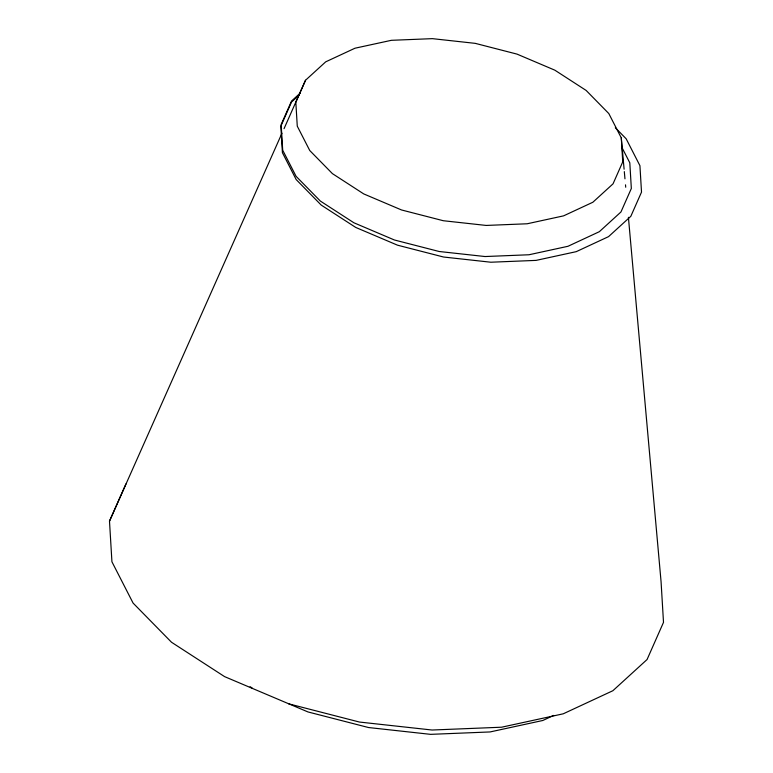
<?xml version="1.0" encoding="UTF-8"?>
<svg xmlns="http://www.w3.org/2000/svg" width="773" height="773" viewBox="0 0 773 773"><rect width="100%" height="100%" fill="white"/><g stroke="black" fill="none" stroke-linecap="round" stroke-linejoin="round"><path stroke-width="1.16" d="M553.71 715.412L542.83 720.475L490.082 731.944L430.619 734.35L368.508 727.528L307.963 711.943L224.576 676.617L171.509 642.247L133.082 603.075L111.93 561.778L109.495 521.147L125.931 483.975M305.528 80.247L295.827 102.181L297.267 126.154L309.751 150.522L332.419 173.635L363.735 193.917L401.564 209.976L443.325 220.73L486.178 225.436L527.186 223.774L563.575 215.86L592.862 202.246L613.037 183.839L622.738 161.895L621.299 137.932L608.815 113.554L586.147 90.441L554.83 70.169L517.002 54.11L475.24 43.356L432.387 38.65L391.38 40.312L354.991 48.216L325.704 61.84L305.528 80.247L284.058 128.647M109.495 521.147L281.971 133.198M300.195 93.127L291.547 101.021L281.159 124.511L282.696 150.194L296.069 176.302L320.351 201.057L353.899 222.779L394.423 239.988L439.161 251.496L485.058 256.539L528.993 254.761L567.971 246.287L599.336 231.697L620.951 211.976L631.338 188.486L629.802 162.803L621.772 147.141M299.547 94.721L291.527 102.026L280.831 126.231L282.416 152.677L296.185 179.568L321.201 205.077L355.754 227.446L397.486 245.167L443.567 257.023L490.845 262.221L536.095 260.385L576.243 251.66L608.554 236.635L630.816 216.324L641.513 192.119L639.928 165.673L626.159 138.782L615.318 127.729M288.687 703.826L359.455 722.05L432.078 730.021L501.58 727.209L563.246 713.808L612.873 690.724L647.069 659.524L663.505 622.352L661.07 581.731L628.41 217.31M250.104 686.704L252.114 688.009M621.299 137.932L624.101 169.2M624.313 171.606L624.961 178.824M625.502 184.834L625.715 187.24"/></g></svg>
